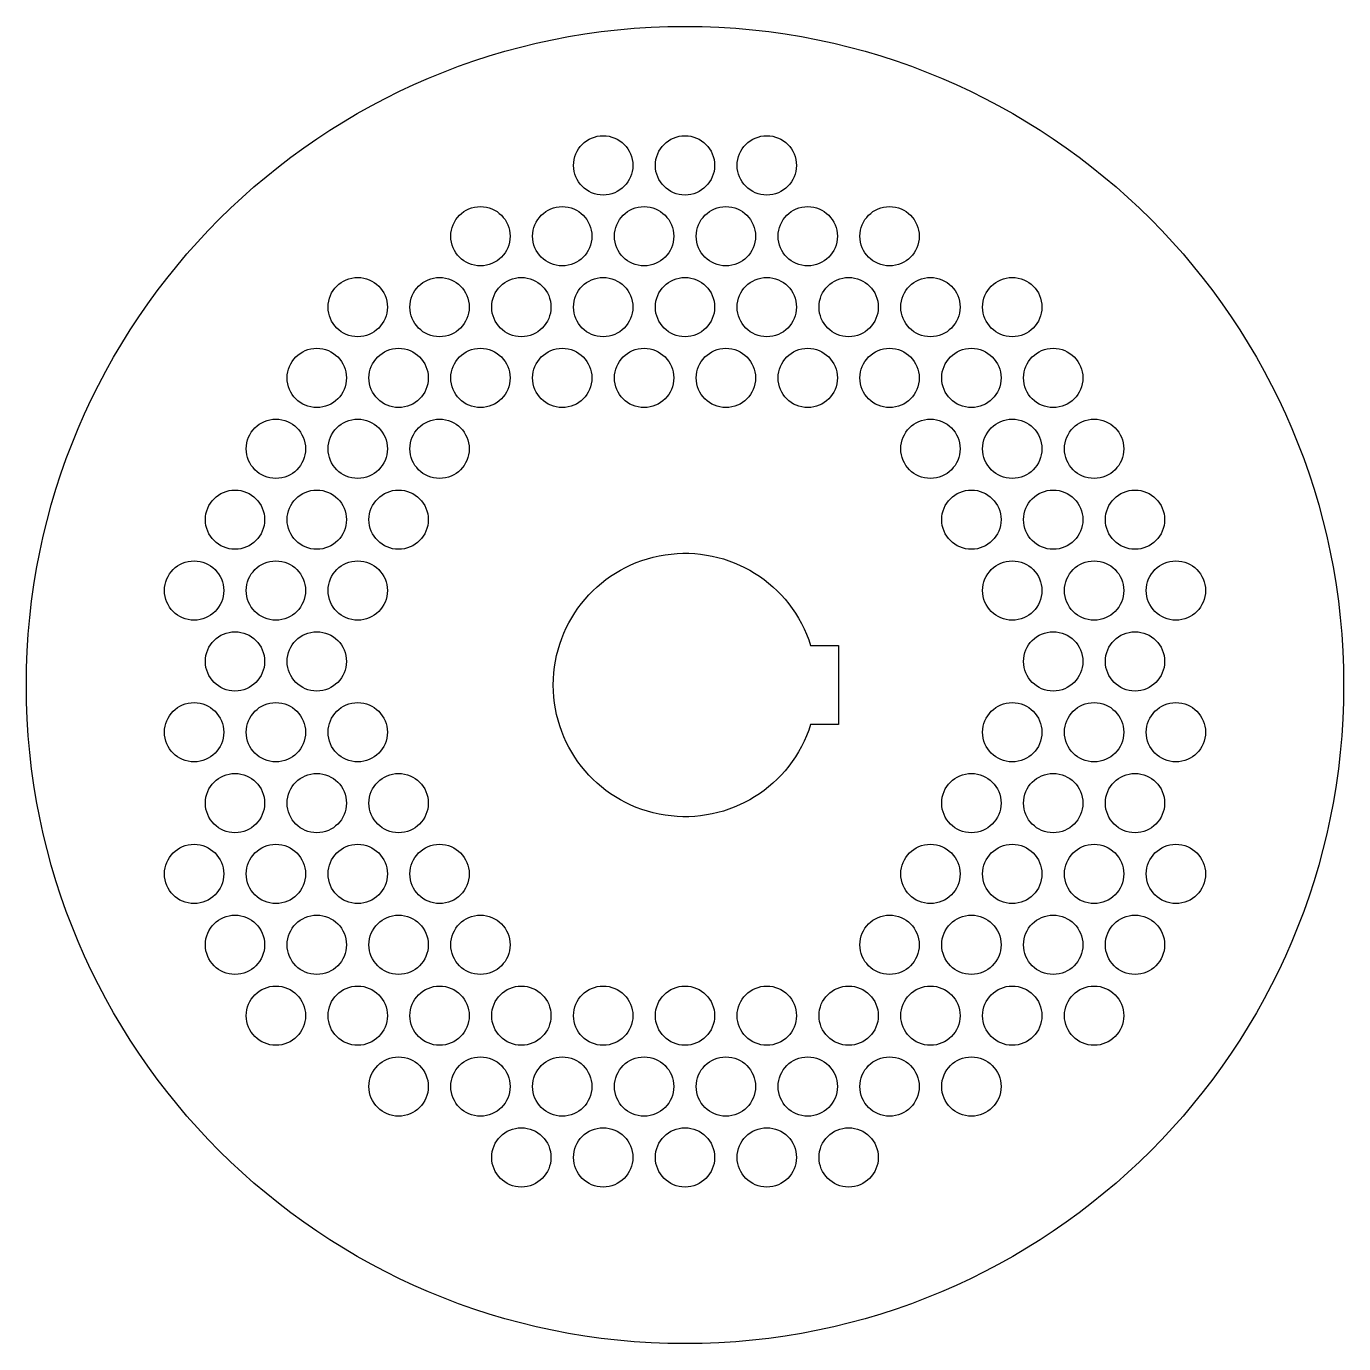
# Model space of a CAD drawing. Header units: millimetres. Extents: x -100 to 100, y -100 to 100.
import ezdxf

# ---------------------------------------------------------------- set-up
doc = ezdxf.new("R2010")
doc.units = ezdxf.units.MM

msp = doc.modelspace()

# ---------------------------------------------------------------- linework, layer by layer
msp.add_lwpolyline([(19.079, 6), (23.3, 6), (23.3, -6), (19.079, -6, -6.5131307)], format="xyb", close=True)
for centre, radius in [((0, 0), 100), ((-12.422, 78.893), 4.5), ((0, 78.893), 4.5), ((12.422, 78.893), 4.5), ((-31.056, 68.135), 4.5), ((-18.634, 68.135), 4.5), ((-6.211, 68.135), 4.5), ((6.211, 68.135), 4.5), ((18.634, 68.135), 4.5), ((31.056, 68.135), 4.5), ((-49.689, 57.376), 4.5), ((-37.267, 57.376), 4.5), ((-24.845, 57.376), 4.5), ((-12.422, 57.376), 4.5), ((0, 57.376), 4.5), ((12.422, 57.376), 4.5), ((24.845, 57.376), 4.5), ((37.267, 57.376), 4.5), ((49.689, 57.376), 4.5), ((-55.901, 46.618), 4.5), ((-43.478, 46.618), 4.5), ((-31.056, 46.618), 4.5), ((-18.634, 46.618), 4.5), ((-6.211, 46.618), 4.5), ((6.211, 46.618), 4.5), ((18.634, 46.618), 4.5), ((31.056, 46.618), 4.5), ((43.478, 46.618), 4.5), ((55.901, 46.618), 4.5), ((-62.112, 35.86), 4.5), ((-49.689, 35.86), 4.5), ((-37.267, 35.86), 4.5), ((37.267, 35.86), 4.5), ((49.689, 35.86), 4.5), ((62.112, 35.86), 4.5), ((-68.323, 25.102), 4.5), ((-55.901, 25.102), 4.5), ((-43.478, 25.102), 4.5), ((43.478, 25.102), 4.5), ((55.901, 25.102), 4.5), ((68.323, 25.102), 4.5), ((-74.534, 14.344), 4.5), ((-62.112, 14.344), 4.5), ((-49.689, 14.344), 4.5), ((49.689, 14.344), 4.5), ((62.112, 14.344), 4.5), ((74.534, 14.344), 4.5), ((-68.323, 3.586), 4.5), ((-55.901, 3.586), 4.5), ((55.901, 3.586), 4.5), ((68.323, 3.586), 4.5), ((-74.534, -7.172), 4.5), ((-62.112, -7.172), 4.5), ((-49.689, -7.172), 4.5), ((49.689, -7.172), 4.5), ((62.112, -7.172), 4.5), ((74.534, -7.172), 4.5), ((-68.323, -17.93), 4.5), ((-55.901, -17.93), 4.5), ((-43.478, -17.93), 4.5), ((43.478, -17.93), 4.5), ((55.901, -17.93), 4.5), ((68.323, -17.93), 4.5), ((-74.534, -28.688), 4.5), ((-62.112, -28.688), 4.5), ((-49.689, -28.688), 4.5), ((-37.267, -28.688), 4.5), ((37.267, -28.688), 4.5), ((49.689, -28.688), 4.5), ((62.112, -28.688), 4.5), ((74.534, -28.688), 4.5), ((-68.323, -39.446), 4.5), ((-55.901, -39.446), 4.5), ((-43.478, -39.446), 4.5), ((-31.056, -39.446), 4.5), ((31.056, -39.446), 4.5), ((43.478, -39.446), 4.5), ((55.901, -39.446), 4.5), ((68.323, -39.446), 4.5), ((-62.112, -50.204), 4.5), ((-49.689, -50.204), 4.5), ((-37.267, -50.204), 4.5), ((-24.845, -50.204), 4.5), ((-12.422, -50.204), 4.5), ((0, -50.204), 4.5), ((12.422, -50.204), 4.5), ((24.845, -50.204), 4.5), ((37.267, -50.204), 4.5), ((49.689, -50.204), 4.5), ((62.112, -50.204), 4.5), ((-43.478, -60.962), 4.5), ((-31.056, -60.962), 4.5), ((-18.634, -60.962), 4.5), ((-6.211, -60.962), 4.5), ((6.211, -60.962), 4.5), ((18.634, -60.962), 4.5), ((31.056, -60.962), 4.5), ((43.478, -60.962), 4.5), ((-24.845, -71.721), 4.5), ((-12.422, -71.721), 4.5), ((0, -71.721), 4.5), ((12.422, -71.721), 4.5), ((24.845, -71.721), 4.5)]:
    msp.add_circle(centre, radius)

doc.saveas('drawing.dxf')
